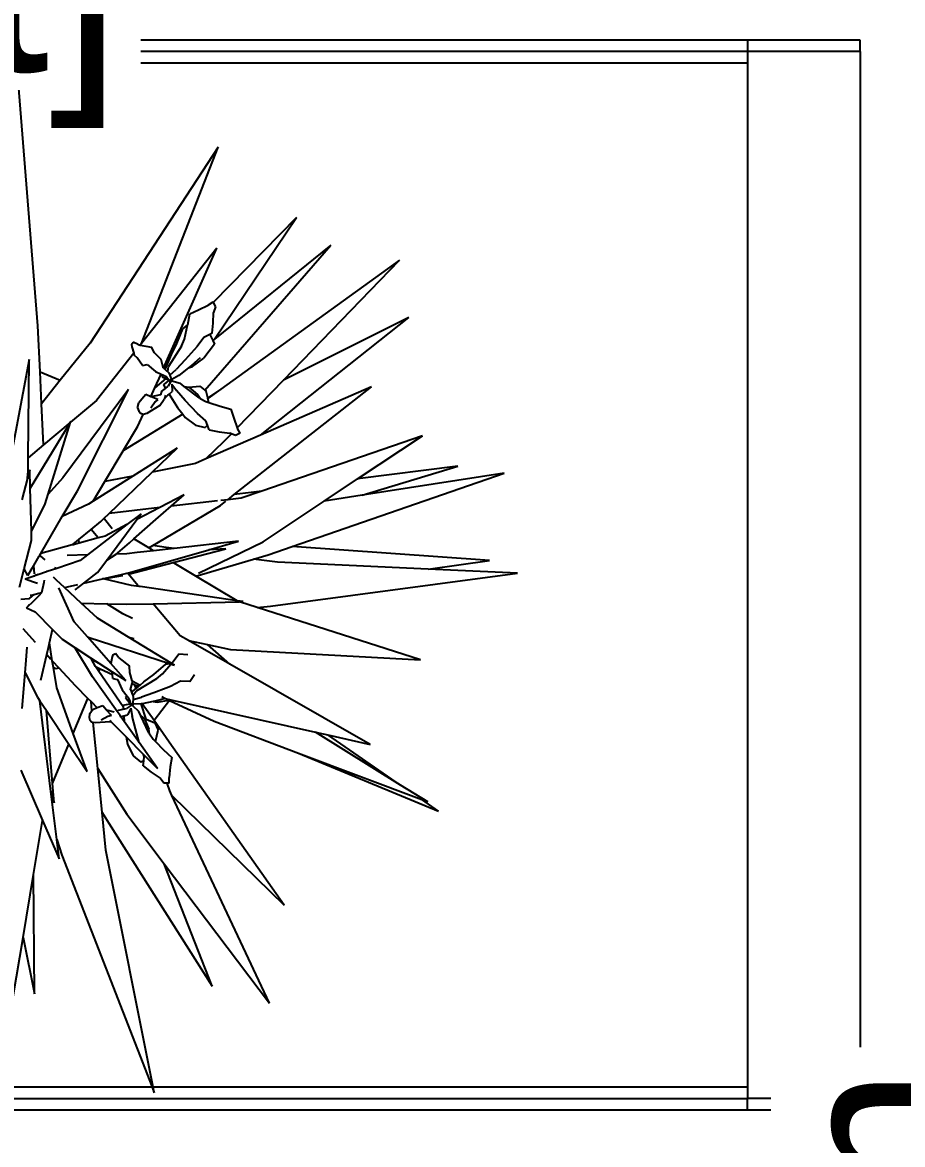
# Model space of a CAD drawing. Header units: metres. Extents: x 244.4 to 340.3, y -4.1 to 64.3.
# Drawn here: x 329.284 to 329.903, y 47.297 to 48.087 of the extents above; entities that cross this region are included whole.
import ezdxf

# ---------------------------------------------------------------- set-up
doc = ezdxf.new("R2010")
doc.units = ezdxf.units.M
doc.layers.get('Defpoints').update_dxf_attribs({"lineweight": 0})
doc.layers.add('Edges', color=7, linetype='Continuous')
doc.styles.add('TEXTS', font='swissl.ttf')
doc.dimstyles.new('Copy of DIMTEXT', dxfattribs={"dimscale": 0.3, "dimtxt": 0.22, "dimasz": 0.18, "dimexe": 0.05, "dimexo": 0.05, "dimgap": 0.05, "dimtad": 0, "dimzin": 1, "dimdsep": 46, "dimtxsty": 'TEXTS', "dimblk": 'ARCHTICK', "dimcen": 0.1, "dimclrd": 256, "dimclre": 6, "dimclrt": 7, "dimadec": 0, "dimazin": 0, "dimtfac": 0.15, "dimtix": 1, "dimtofl": 0, "dimtmove": 1, "dimatfit": 3, "dimldrblk": 'OPEN', "dimfxl": 0, "dimtolj": 1, "dimtzin": 0, "dimarcsym": 0})

# ---------------------------------------------------------------- blocks, each defined once
blk = doc.blocks.new('7ui89o')
at = {"layer": 'Edges'}
for p, q in [((277.58516, 48.07429), (276.50005, 48.07423)), ((277.5852, 48.07429), (277.58516, 48.07429)), ((277.58516, 48.07429), (277.58516, 48.06637)), ((277.66436, 48.07429), (277.5852, 48.07429)), ((277.66436, 48.06637), (277.66436, 48.07429)), ((277.58516, 48.06637), (276.50005, 48.06631)), ((277.66436, 48.06637), (277.58516, 48.06637)), ((277.58516, 48.06637), (277.58516, 48.05844)), ((277.66436, 48.06637), (277.66438, 48.05844)), ((276.50005, 48.05844), (277.58516, 48.05844)), ((277.58516, 48.05844), (277.58516, 47.33768)), ((277.66438, 48.05844), (277.66438, 47.33768)), ((277.08604, 47.87334), (277.07142, 48.055)), ((277.21281, 47.99896), (277.12285, 47.86124)), ((277.15886, 47.86087), (277.21281, 47.99896)), ((277.26796, 47.94956), (277.20923, 47.88968)), ((277.2103, 47.86391), (277.26796, 47.94956)), ((277.2119, 47.92795), (277.15886, 47.86087)), ((277.18315, 47.86309), (277.2119, 47.92795)), ((277.20359, 47.828), (277.29203, 47.9301)), ((277.29203, 47.9301), (277.2103, 47.86391)), ((277.34037, 47.9195), (277.21473, 47.8288)), ((277.25888, 47.83521), (277.34037, 47.9195)), ((277.19906, 47.88449), (277.20586, 47.8878)), ((277.20903, 47.88999), (277.20586, 47.8878)), ((277.20903, 47.88999), (277.20923, 47.88968)), ((277.20923, 47.88968), (277.21102, 47.88678)), ((277.21102, 47.88678), (277.20966, 47.88276)), ((277.19151, 47.87413), (277.19284, 47.88178)), ((277.19284, 47.88178), (277.19906, 47.88449)), ((277.20944, 47.87518), (277.20966, 47.88276)), ((277.24273, 47.79642), (277.34697, 47.87911)), ((277.34697, 47.87911), (277.25888, 47.83521)), ((277.08759, 47.84088), (277.08604, 47.87334)), ((277.18596, 47.86596), (277.18807, 47.87113)), ((277.18807, 47.87113), (277.19141, 47.8737)), ((277.18909, 47.86398), (277.19141, 47.8737)), ((277.19141, 47.8737), (277.19151, 47.87413)), ((277.2087, 47.86812), (277.20944, 47.87518)), ((277.12285, 47.86124), (277.10183, 47.83498)), ((277.15189, 47.86008), (277.15312, 47.86174)), ((277.15656, 47.86008), (277.15312, 47.86174)), ((277.17451, 47.84358), (277.18315, 47.86309)), ((277.18596, 47.86596), (277.18315, 47.86309)), ((277.18387, 47.86082), (277.18596, 47.86596)), ((277.18703, 47.85896), (277.18909, 47.86398)), ((277.20274, 47.86516), (277.19814, 47.85871)), ((277.20702, 47.86729), (277.20274, 47.86516)), ((277.2087, 47.86812), (277.20702, 47.86729)), ((277.20702, 47.86729), (277.20907, 47.86291)), ((277.2103, 47.86391), (277.20907, 47.86291)), ((277.20907, 47.86291), (277.21022, 47.86045)), ((277.15345, 47.85403), (277.12721, 47.82085)), ((277.15189, 47.86008), (277.1521, 47.85861)), ((277.1521, 47.85861), (277.15345, 47.85403)), ((277.15345, 47.85403), (277.15384, 47.85272)), ((277.15656, 47.86008), (277.15801, 47.8598)), ((277.15886, 47.86087), (277.15801, 47.8598)), ((277.15801, 47.8598), (277.16596, 47.85824)), ((277.16818, 47.85437), (277.16596, 47.85824)), ((277.17276, 47.84958), (277.16818, 47.85437)), ((277.18703, 47.85896), (277.17804, 47.84475)), ((277.18002, 47.85308), (277.18387, 47.86082)), ((277.19814, 47.85871), (277.18972, 47.84944)), ((277.21022, 47.86045), (277.20286, 47.85051)), ((277.07984, 47.84972), (277.06594, 47.77483)), ((277.07922, 47.78043), (277.07984, 47.84972)), ((277.15601, 47.85069), (277.15384, 47.85272)), ((277.15955, 47.84535), (277.15601, 47.85069)), ((277.15955, 47.84535), (277.16284, 47.84608)), ((277.16284, 47.84608), (277.16889, 47.84111)), ((277.1741, 47.84394), (277.17276, 47.84958)), ((277.17562, 47.8426), (277.18002, 47.85308)), ((277.18972, 47.84944), (277.18342, 47.84271)), ((277.19403, 47.84535), (277.19205, 47.84376)), ((277.20024, 47.85087), (277.19403, 47.84535)), ((277.19475, 47.84461), (277.20286, 47.85051)), ((277.08759, 47.84088), (277.10183, 47.83498)), ((277.08865, 47.81852), (277.08759, 47.84088)), ((277.16837, 47.82974), (277.17266, 47.83941)), ((277.16889, 47.84111), (277.17266, 47.83941)), ((277.17266, 47.83941), (277.17403, 47.8388)), ((277.17347, 47.83747), (277.17403, 47.8388)), ((277.17347, 47.83747), (277.17616, 47.83618)), ((277.17403, 47.8388), (277.17584, 47.83798)), ((277.17416, 47.84369), (277.1741, 47.84394)), ((277.1741, 47.84394), (277.17451, 47.84358)), ((277.17451, 47.84358), (277.17562, 47.8426)), ((277.17562, 47.8426), (277.17662, 47.84166)), ((277.17584, 47.83798), (277.17667, 47.83711)), ((277.17662, 47.84166), (277.17737, 47.84099)), ((277.17737, 47.84099), (277.17804, 47.84475)), ((277.17737, 47.84099), (277.17819, 47.84019)), ((277.17819, 47.84019), (277.17881, 47.83865)), ((277.17881, 47.83865), (277.18342, 47.84271)), ((277.17881, 47.83865), (277.1801, 47.83544)), ((277.1853, 47.83835), (277.18037, 47.83559)), ((277.19205, 47.84376), (277.1853, 47.83835)), ((277.19205, 47.84376), (277.19475, 47.84461)), ((277.10183, 47.83498), (277.08865, 47.81852)), ((277.1656, 47.82348), (277.16837, 47.82974)), ((277.17616, 47.83618), (277.16837, 47.82974)), ((277.17438, 47.83172), (277.1785, 47.83489)), ((277.17438, 47.83172), (277.17586, 47.82931)), ((277.17586, 47.82931), (277.17769, 47.83078)), ((277.17616, 47.83618), (277.17833, 47.83512)), ((277.1766, 47.83671), (277.17667, 47.83711)), ((277.1766, 47.83671), (277.17684, 47.83692)), ((277.17667, 47.83711), (277.17684, 47.83692)), ((277.17684, 47.83692), (277.17865, 47.83503)), ((277.1793, 47.83378), (277.17769, 47.83078)), ((277.17833, 47.83512), (277.17865, 47.83503)), ((277.17833, 47.83512), (277.1785, 47.83489)), ((277.1785, 47.83489), (277.1793, 47.83378)), ((277.17865, 47.83503), (277.17882, 47.83485)), ((277.17904, 47.83492), (277.17882, 47.83485)), ((277.17942, 47.83506), (277.17904, 47.83492)), ((277.17904, 47.83492), (277.17914, 47.8349)), ((277.17942, 47.83506), (277.17914, 47.8349)), ((277.17914, 47.8349), (277.1798, 47.83471)), ((277.17974, 47.83461), (277.1793, 47.83378)), ((277.18011, 47.83529), (277.17942, 47.83506)), ((277.18011, 47.83529), (277.1798, 47.83471)), ((277.1798, 47.83471), (277.18037, 47.83456)), ((277.1802, 47.83549), (277.1801, 47.83544)), ((277.1801, 47.83544), (277.18014, 47.83534)), ((277.18014, 47.83534), (277.18011, 47.83529)), ((277.1802, 47.83549), (277.18014, 47.83534)), ((277.18036, 47.83574), (277.1802, 47.83549)), ((277.18037, 47.83559), (277.18034, 47.83557)), ((277.18035, 47.83234), (277.18038, 47.83229)), ((277.18037, 47.83559), (277.18036, 47.83574)), ((277.18037, 47.83559), (277.18037, 47.83456)), ((277.18037, 47.83456), (277.1862, 47.83293)), ((277.18038, 47.83229), (277.18041, 47.82711)), ((277.18038, 47.83229), (277.18367, 47.82777)), ((277.18902, 47.83075), (277.1862, 47.83293)), ((277.18902, 47.83075), (277.19228, 47.83024)), ((277.19951, 47.82265), (277.18902, 47.83075)), ((277.19228, 47.83024), (277.20003, 47.83098)), ((277.19228, 47.83024), (277.19821, 47.82509)), ((277.20003, 47.83098), (277.20359, 47.828)), ((277.22416, 47.75459), (277.32058, 47.83033)), ((277.22631, 47.80152), (277.25888, 47.83521)), ((277.32058, 47.83033), (277.24273, 47.79642)), ((277.14974, 47.82848), (277.10363, 47.7663)), ((277.11385, 47.75718), (277.14974, 47.82848)), ((277.1591, 47.82177), (277.15697, 47.81919)), ((277.16192, 47.8249), (277.1591, 47.82177)), ((277.1656, 47.82348), (277.16192, 47.8249)), ((277.16571, 47.82344), (277.1656, 47.82348)), ((277.17231, 47.82476), (277.16571, 47.82344)), ((277.1705, 47.82159), (277.16571, 47.82344)), ((277.1705, 47.82159), (277.16863, 47.81983)), ((277.17179, 47.81717), (277.17494, 47.82165)), ((277.17311, 47.82709), (277.17231, 47.82476)), ((277.17311, 47.82709), (277.17586, 47.82931)), ((277.17515, 47.82226), (277.17494, 47.82165)), ((277.17515, 47.82226), (277.17746, 47.82453)), ((277.17593, 47.82453), (277.17515, 47.82226)), ((277.17746, 47.82453), (277.17834, 47.8253)), ((277.17834, 47.8253), (277.18041, 47.82711)), ((277.17834, 47.8253), (277.18415, 47.81588)), ((277.18977, 47.82086), (277.18367, 47.82777)), ((277.20014, 47.82231), (277.19821, 47.82509)), ((277.19951, 47.82265), (277.20014, 47.82231)), ((277.20014, 47.82231), (277.2043, 47.82012)), ((277.20359, 47.828), (277.20443, 47.8273)), ((277.20556, 47.82261), (277.20443, 47.8273)), ((277.21473, 47.8288), (277.20556, 47.82261)), ((277.20565, 47.82224), (277.20556, 47.82261)), ((277.21473, 47.8288), (277.20565, 47.82224)), ((277.20632, 47.81943), (277.20565, 47.82224)), ((277.09003, 47.78953), (277.08865, 47.81852)), ((277.12721, 47.82085), (277.10901, 47.80552)), ((277.15606, 47.81569), (277.15697, 47.81919)), ((277.15606, 47.81569), (277.15709, 47.8133)), ((277.17179, 47.81717), (277.16259, 47.81175)), ((277.16863, 47.81983), (277.16545, 47.81532)), ((277.18415, 47.81588), (277.18797, 47.81107)), ((277.19821, 47.8116), (277.18977, 47.82086)), ((277.2043, 47.82012), (277.20632, 47.81943)), ((277.20632, 47.81943), (277.21418, 47.81675)), ((277.21418, 47.81675), (277.22168, 47.81472)), ((277.22168, 47.81472), (277.22379, 47.80827)), ((277.10919, 47.80608), (277.10867, 47.80523)), ((277.10901, 47.80552), (277.10919, 47.80608)), ((277.18797, 47.81107), (277.14757, 47.78634)), ((277.15644, 47.80282), (277.16003, 47.81092)), ((277.15709, 47.8133), (277.1584, 47.81164)), ((277.16003, 47.81092), (277.1584, 47.81164)), ((277.16007, 47.8109), (277.16003, 47.81092)), ((277.16259, 47.81175), (277.16007, 47.8109)), ((277.18797, 47.81107), (277.18972, 47.80888)), ((277.18972, 47.80888), (277.19693, 47.80335)), ((277.20419, 47.80642), (277.19821, 47.8116)), ((277.2053, 47.80354), (277.20419, 47.80642)), ((277.22379, 47.80827), (277.22631, 47.80152)), ((277.10867, 47.80523), (277.08067, 47.75907)), ((277.10867, 47.80523), (277.09003, 47.78953)), ((277.09328, 47.7548), (277.10901, 47.80552)), ((277.14638, 47.78589), (277.15644, 47.80282)), ((277.19693, 47.80335), (277.20374, 47.80188)), ((277.2053, 47.80354), (277.20374, 47.80188)), ((277.20659, 47.8002), (277.2053, 47.80354)), ((277.20659, 47.8002), (277.21354, 47.79881)), ((277.21354, 47.79881), (277.22107, 47.79788)), ((277.22227, 47.79734), (277.22107, 47.79788)), ((277.22631, 47.80152), (277.22644, 47.80118)), ((277.22833, 47.79782), (277.22644, 47.80118)), ((277.24273, 47.79642), (277.2042, 47.77964)), ((277.2042, 47.77964), (277.21718, 47.79208)), ((277.21718, 47.79208), (277.22227, 47.79734)), ((277.22494, 47.79614), (277.22227, 47.79734)), ((277.22833, 47.79782), (277.22494, 47.79614)), ((277.35657, 47.79593), (277.24358, 47.75709)), ((277.31092, 47.7656), (277.35657, 47.79593)), ((277.09003, 47.78953), (277.07922, 47.78043)), ((277.1332, 47.76373), (277.14611, 47.78544)), ((277.14757, 47.78634), (277.14611, 47.78544)), ((277.14611, 47.78544), (277.14638, 47.78589)), ((277.14757, 47.78634), (277.14638, 47.78589)), ((277.18401, 47.78733), (277.15291, 47.76767)), ((277.1664, 47.77036), (277.18401, 47.78733)), ((277.07914, 47.77117), (277.07922, 47.78043)), ((277.19683, 47.77643), (277.1664, 47.77036)), ((277.2042, 47.77964), (277.19683, 47.77643)), ((277.38135, 47.77449), (277.31092, 47.7656)), ((277.31405, 47.75414), (277.38135, 47.77449)), ((277.08031, 47.77196), (277.07878, 47.76617)), ((277.07878, 47.76617), (277.07914, 47.77117)), ((277.08067, 47.75907), (277.08031, 47.77196)), ((277.10363, 47.7663), (277.09328, 47.7548)), ((277.15291, 47.76767), (277.12507, 47.75006)), ((277.15291, 47.76767), (277.1332, 47.76373)), ((277.13631, 47.74135), (277.1664, 47.77036)), ((277.26482, 47.71811), (277.41398, 47.76965)), ((277.41398, 47.76965), (277.31405, 47.75414)), ((277.07878, 47.76617), (277.07471, 47.75082)), ((277.08149, 47.72872), (277.08067, 47.75907)), ((277.12507, 47.75006), (277.1332, 47.76373)), ((277.28747, 47.75001), (277.31092, 47.7656)), ((277.0912, 47.7481), (277.09328, 47.7548)), ((277.10327, 47.73908), (277.11385, 47.75718)), ((277.18891, 47.75442), (277.17174, 47.74546)), ((277.17978, 47.74639), (277.18891, 47.75442)), ((277.2196, 47.75101), (277.21463, 47.75043)), ((277.2196, 47.75101), (277.22416, 47.75459)), ((277.22908, 47.75211), (277.2196, 47.75101)), ((277.23595, 47.75613), (277.22416, 47.75459)), ((277.24358, 47.75709), (277.22908, 47.75211)), ((277.24358, 47.75709), (277.23595, 47.75613)), ((277.31405, 47.75414), (277.28747, 47.75001)), ((277.08149, 47.72872), (277.0912, 47.7481)), ((277.12164, 47.74789), (277.10327, 47.73908)), ((277.12507, 47.75006), (277.12164, 47.74789)), ((277.17174, 47.74546), (277.13631, 47.74135)), ((277.17174, 47.74546), (277.15577, 47.73712)), ((277.16908, 47.73698), (277.17978, 47.74639)), ((277.17081, 47.72108), (277.21456, 47.74704)), ((277.21235, 47.75017), (277.17978, 47.74639)), ((277.21456, 47.74704), (277.21823, 47.74993)), ((277.24449, 47.72145), (277.28747, 47.75001)), ((277.08811, 47.71317), (277.10327, 47.73908)), ((277.12347, 47.72997), (277.1304, 47.73565)), ((277.1304, 47.73565), (277.1318, 47.737)), ((277.1318, 47.737), (277.13252, 47.7377)), ((277.13252, 47.7377), (277.13631, 47.74135)), ((277.13287, 47.73727), (277.13252, 47.7377)), ((277.1383, 47.7306), (277.13287, 47.73727)), ((277.13446, 47.70848), (277.15577, 47.73712)), ((277.15875, 47.74112), (277.14875, 47.73346)), ((277.15361, 47.72338), (277.16908, 47.73698)), ((277.15577, 47.73712), (277.15875, 47.74112)), ((277.08167, 47.72239), (277.08149, 47.72872)), ((277.1149, 47.72295), (277.12347, 47.72997)), ((277.14875, 47.73346), (277.12106, 47.71224)), ((277.12841, 47.72408), (277.12347, 47.72997)), ((277.14561, 47.73182), (277.13332, 47.7254)), ((277.14875, 47.73346), (277.14561, 47.73182)), ((277.07655, 47.70248), (277.08167, 47.72239)), ((277.1103, 47.71917), (277.08811, 47.71317)), ((277.1103, 47.71917), (277.11203, 47.72059)), ((277.11098, 47.71936), (277.1103, 47.71917)), ((277.11098, 47.71936), (277.11203, 47.72059)), ((277.11505, 47.72046), (277.11098, 47.71936)), ((277.11203, 47.72059), (277.1149, 47.72295)), ((277.11505, 47.72046), (277.1149, 47.72295)), ((277.12841, 47.72408), (277.11505, 47.72046)), ((277.13332, 47.7254), (277.12841, 47.72408)), ((277.14239, 47.71352), (277.1505, 47.72064)), ((277.1505, 47.72064), (277.15361, 47.72338)), ((277.1641, 47.7171), (277.15361, 47.72338)), ((277.16681, 47.71871), (277.17081, 47.72108)), ((277.2272, 47.72174), (277.18199, 47.71669)), ((277.19913, 47.6993), (277.24449, 47.72145)), ((277.20627, 47.71574), (277.2272, 47.72174)), ((277.08324, 47.70482), (277.08705, 47.71135)), ((277.08705, 47.71135), (277.08742, 47.71198)), ((277.08812, 47.71138), (277.08705, 47.71135)), ((277.08742, 47.71198), (277.08811, 47.71317)), ((277.08812, 47.71138), (277.08742, 47.71198)), ((277.09126, 47.70865), (277.08812, 47.71138)), ((277.12106, 47.71224), (277.10675, 47.71186)), ((277.12106, 47.71224), (277.11591, 47.70829)), ((277.13446, 47.70848), (277.14121, 47.71277)), ((277.14121, 47.71277), (277.14239, 47.71352)), ((277.14857, 47.71296), (277.14121, 47.71277)), ((277.15594, 47.71378), (277.14857, 47.71296)), ((277.14913, 47.69938), (277.20627, 47.71574)), ((277.16748, 47.71507), (277.15594, 47.71378)), ((277.1641, 47.7171), (277.16681, 47.71871)), ((277.16748, 47.71507), (277.1641, 47.7171)), ((277.17621, 47.71746), (277.16681, 47.71871)), ((277.18199, 47.71669), (277.16748, 47.71507)), ((277.18199, 47.71669), (277.17621, 47.71746)), ((277.18125, 47.70682), (277.21817, 47.71635)), ((277.21817, 47.71635), (277.20627, 47.71574)), ((277.23781, 47.70928), (277.248, 47.71229)), ((277.248, 47.71229), (277.26482, 47.71811)), ((277.40365, 47.70829), (277.26482, 47.71811)), ((277.08209, 47.70287), (277.08324, 47.70482)), ((277.08378, 47.69877), (277.08324, 47.70482)), ((277.11591, 47.70829), (277.0995, 47.70272)), ((277.12807, 47.6999), (277.13446, 47.70848)), ((277.14971, 47.69869), (277.18125, 47.70682)), ((277.18303, 47.70576), (277.18125, 47.70682)), ((277.1972, 47.69727), (277.18303, 47.70576)), ((277.1972, 47.69727), (277.23781, 47.70928)), ((277.25469, 47.70704), (277.23781, 47.70928)), ((277.36045, 47.70225), (277.25469, 47.70704)), ((277.36045, 47.70225), (277.40365, 47.70829)), ((277.07318, 47.68938), (277.07655, 47.70248)), ((277.0791, 47.69775), (277.07655, 47.70248)), ((277.08282, 47.69706), (277.0772, 47.69515)), ((277.0791, 47.69775), (277.08209, 47.70287)), ((277.08368, 47.69735), (277.08282, 47.69706)), ((277.08368, 47.69735), (277.08389, 47.69752)), ((277.0839, 47.69742), (277.08368, 47.69735)), ((277.08389, 47.69752), (277.08511, 47.69853)), ((277.0839, 47.69742), (277.08389, 47.69752)), ((277.08612, 47.69818), (277.0839, 47.69742)), ((277.09204, 47.70019), (277.08612, 47.69818)), ((277.08612, 47.69818), (277.0863, 47.6992)), ((277.09204, 47.70019), (277.09218, 47.70083)), ((277.09265, 47.7004), (277.09204, 47.70019)), ((277.09265, 47.7004), (277.09218, 47.70083)), ((277.0995, 47.70272), (277.09265, 47.7004)), ((277.09923, 47.69433), (277.09696, 47.69642)), ((277.0995, 47.70272), (277.09782, 47.7031)), ((277.11849, 47.69237), (277.12807, 47.6999)), ((277.11849, 47.69237), (277.13162, 47.69536)), ((277.13162, 47.69536), (277.14491, 47.69838)), ((277.13223, 47.69522), (277.13162, 47.69536)), ((277.13223, 47.69522), (277.14551, 47.69761)), ((277.15191, 47.69071), (277.13223, 47.69522)), ((277.14491, 47.69838), (277.14857, 47.69922)), ((277.14551, 47.69761), (277.14578, 47.69768)), ((277.14857, 47.69922), (277.14913, 47.69938)), ((277.14971, 47.69869), (277.14913, 47.69938)), ((277.15646, 47.69065), (277.14971, 47.69869)), ((277.22613, 47.67994), (277.1972, 47.69727)), ((277.24964, 47.67602), (277.42338, 47.6994)), ((277.42338, 47.6994), (277.36045, 47.70225)), ((277.08304, 47.69308), (277.0772, 47.69515)), ((277.08571, 47.69213), (277.08304, 47.69308)), ((277.08878, 47.68561), (277.09041, 47.6929)), ((277.09041, 47.6929), (277.09072, 47.69429)), ((277.10474, 47.68924), (277.09923, 47.69433)), ((277.11168, 47.66507), (277.10074, 47.68908)), ((277.10474, 47.68924), (277.10687, 47.68973)), ((277.11657, 47.67833), (277.10474, 47.68924)), ((277.10687, 47.68973), (277.11412, 47.69137)), ((277.11241, 47.68759), (277.11849, 47.69237)), ((277.15703, 47.68997), (277.15191, 47.69071)), ((277.15703, 47.68997), (277.15646, 47.69065)), ((277.15792, 47.68984), (277.15703, 47.68997)), ((277.22613, 47.67994), (277.15792, 47.68984)), ((277.07406, 47.68114), (277.07983, 47.68148)), ((277.07983, 47.68148), (277.08022, 47.6815)), ((277.08022, 47.6815), (277.08357, 47.68442)), ((277.08055, 47.68374), (277.08137, 47.68392)), ((277.08137, 47.68392), (277.08357, 47.68442)), ((277.08199, 47.67876), (277.08691, 47.68372)), ((277.08357, 47.68442), (277.08574, 47.68492)), ((277.08574, 47.68492), (277.08878, 47.68561)), ((277.08691, 47.68372), (277.08878, 47.68561)), ((277.23044, 47.67932), (277.22613, 47.67994)), ((277.07813, 47.67488), (277.07972, 47.67647)), ((277.07813, 47.67488), (277.08407, 47.67209)), ((277.07907, 47.67713), (277.07972, 47.67647)), ((277.07972, 47.67647), (277.08199, 47.67876)), ((277.08407, 47.67209), (277.09632, 47.65974)), ((277.12808, 47.66772), (277.11657, 47.67833)), ((277.11657, 47.67833), (277.13468, 47.67781)), ((277.14579, 47.6708), (277.13468, 47.67781)), ((277.13468, 47.67781), (277.14831, 47.67742)), ((277.14831, 47.67742), (277.16719, 47.67786)), ((277.16719, 47.67786), (277.22777, 47.67926)), ((277.18617, 47.65523), (277.16719, 47.67786)), ((277.22777, 47.67926), (277.23044, 47.67932)), ((277.24032, 47.67523), (277.22777, 47.67926)), ((277.24032, 47.67523), (277.24964, 47.67602)), ((277.35503, 47.63836), (277.24032, 47.67523)), ((277.12094, 47.6545), (277.11168, 47.66507)), ((277.14989, 47.65436), (277.12808, 47.66772)), ((277.15259, 47.66743), (277.14579, 47.6708)), ((277.0755, 47.66037), (277.0842, 47.65087)), ((277.09419, 47.65036), (277.09632, 47.65974)), ((277.09632, 47.65974), (277.10316, 47.65285)), ((277.09344, 47.64705), (277.09419, 47.65036)), ((277.09624, 47.63773), (277.09419, 47.65036)), ((277.10316, 47.65285), (277.11217, 47.64698)), ((277.12094, 47.6545), (277.12204, 47.65398)), ((277.13741, 47.63569), (277.12094, 47.6545)), ((277.12204, 47.65398), (277.17861, 47.63573)), ((277.14989, 47.65436), (277.15364, 47.65336)), ((277.17992, 47.63597), (277.14989, 47.65436)), ((277.19204, 47.65187), (277.18617, 47.65523)), ((277.19204, 47.65187), (277.20535, 47.64911)), ((277.22097, 47.63535), (277.19204, 47.65187)), ((277.22097, 47.63535), (277.20535, 47.64911)), ((277.20535, 47.64911), (277.22155, 47.64574)), ((277.07786, 47.63801), (277.07865, 47.64725)), ((277.08825, 47.62415), (277.0923, 47.64202)), ((277.0923, 47.64202), (277.09344, 47.64705)), ((277.0923, 47.64202), (277.09516, 47.63891)), ((277.12457, 47.62649), (277.11217, 47.64698)), ((277.11217, 47.64698), (277.12319, 47.6398)), ((277.13832, 47.6405), (277.13741, 47.63569)), ((277.1388, 47.6419), (277.13832, 47.6405)), ((277.1388, 47.6419), (277.14065, 47.64282)), ((277.14295, 47.63978), (277.14065, 47.64282)), ((277.18047, 47.63635), (277.18513, 47.64257)), ((277.18513, 47.64257), (277.19159, 47.64216)), ((277.22155, 47.64574), (277.35503, 47.63836)), ((277.07711, 47.62926), (277.07786, 47.63801)), ((277.09624, 47.63773), (277.10089, 47.63264)), ((277.09702, 47.63288), (277.09624, 47.63773)), ((277.09702, 47.63288), (277.09891, 47.63218)), ((277.0993, 47.61874), (277.09702, 47.63288)), ((277.09891, 47.63218), (277.10089, 47.63264)), ((277.10089, 47.63264), (277.11225, 47.62025)), ((277.12372, 47.63884), (277.12319, 47.6398)), ((277.12319, 47.6398), (277.1289, 47.63608)), ((277.12372, 47.63884), (277.1289, 47.63608)), ((277.12656, 47.63367), (277.12372, 47.63884)), ((277.12663, 47.63357), (277.12656, 47.63367)), ((277.12663, 47.63357), (277.12979, 47.63212)), ((277.12897, 47.63013), (277.12663, 47.63357)), ((277.1289, 47.63608), (277.13838, 47.62991)), ((277.12897, 47.63013), (277.12979, 47.63212)), ((277.12979, 47.63212), (277.13859, 47.62808)), ((277.14791, 47.62371), (277.13741, 47.63569)), ((277.14295, 47.63978), (277.15049, 47.63385)), ((277.1507, 47.6294), (277.15049, 47.63385)), ((277.1676, 47.62799), (277.17604, 47.63526)), ((277.17369, 47.62842), (277.17965, 47.6354)), ((277.17604, 47.63526), (277.17861, 47.63573)), ((277.17861, 47.63573), (277.17965, 47.6354)), ((277.17965, 47.6354), (277.1822, 47.63457)), ((277.17992, 47.63597), (277.18018, 47.63602)), ((277.18006, 47.63588), (277.17992, 47.63597)), ((277.18006, 47.63588), (277.18018, 47.63602)), ((277.1822, 47.63457), (277.18006, 47.63588)), ((277.18018, 47.63602), (277.18047, 47.63635)), ((277.31986, 47.57885), (277.22097, 47.63535)), ((277.07496, 47.60402), (277.07711, 47.62926)), ((277.07711, 47.62926), (277.08586, 47.61202)), ((277.14181, 47.60205), (277.12457, 47.62649)), ((277.14599, 47.60519), (277.12897, 47.63013)), ((277.13859, 47.62808), (277.13838, 47.62991)), ((277.13838, 47.62991), (277.14791, 47.62371)), ((277.1389, 47.6253), (277.13859, 47.62808)), ((277.1389, 47.6253), (277.14217, 47.62445)), ((277.14217, 47.62445), (277.14529, 47.61727)), ((277.15244, 47.62357), (277.1507, 47.6294)), ((277.16957, 47.6249), (277.15509, 47.61634)), ((277.16065, 47.62286), (277.1676, 47.62799)), ((277.16957, 47.6249), (277.17369, 47.62842)), ((277.19303, 47.62318), (277.1962, 47.62804)), ((277.11097, 47.58658), (277.0993, 47.61874)), ((277.11225, 47.62025), (277.12117, 47.61125)), ((277.14529, 47.61727), (277.14881, 47.61287)), ((277.15116, 47.61716), (277.15122, 47.61742)), ((277.15122, 47.61742), (277.15229, 47.62179)), ((277.15122, 47.61742), (277.15196, 47.61553)), ((277.15196, 47.61553), (277.15515, 47.61822)), ((277.15229, 47.62179), (277.1526, 47.62305)), ((277.15229, 47.62179), (277.15429, 47.62087)), ((277.15244, 47.62357), (277.15799, 47.62062)), ((277.1526, 47.62305), (277.15244, 47.62357)), ((277.15278, 47.6133), (277.15509, 47.61634)), ((277.15515, 47.61822), (277.15429, 47.62087)), ((277.15429, 47.62087), (277.15648, 47.61986)), ((277.15515, 47.61822), (277.15535, 47.61839)), ((277.15535, 47.61839), (277.15648, 47.61986)), ((277.15535, 47.61839), (277.15688, 47.61968)), ((277.15648, 47.61986), (277.15688, 47.61968)), ((277.15688, 47.61968), (277.15799, 47.62062)), ((277.15799, 47.62062), (277.16065, 47.62286)), ((277.17634, 47.61848), (277.16763, 47.6152)), ((277.17935, 47.61961), (277.17634, 47.61848)), ((277.18638, 47.62326), (277.17935, 47.61961)), ((277.19303, 47.62318), (277.18638, 47.62326)), ((277.08586, 47.61202), (277.08749, 47.60958)), ((277.09527, 47.54568), (277.08749, 47.60958)), ((277.08749, 47.60958), (277.09211, 47.60264)), ((277.11097, 47.58658), (277.12117, 47.61125)), ((277.12117, 47.61125), (277.12347, 47.60893)), ((277.12411, 47.60253), (277.12347, 47.60893)), ((277.12347, 47.60893), (277.12783, 47.60454)), ((277.14771, 47.61194), (277.14881, 47.61287)), ((277.14771, 47.61194), (277.15096, 47.60764)), ((277.14881, 47.61287), (277.15005, 47.61132)), ((277.15005, 47.61132), (277.15039, 47.61016)), ((277.15014, 47.60984), (277.15039, 47.61016)), ((277.15014, 47.60984), (277.15046, 47.60992)), ((277.15039, 47.61016), (277.15046, 47.60992)), ((277.15046, 47.60992), (277.15121, 47.60742)), ((277.15196, 47.61553), (277.15242, 47.61424)), ((277.15242, 47.61424), (277.15278, 47.6133)), ((277.153, 47.61056), (277.15269, 47.60711)), ((277.15278, 47.6133), (277.15314, 47.61222)), ((277.15314, 47.61222), (277.153, 47.61056)), ((277.153, 47.61056), (277.15895, 47.61208)), ((277.16763, 47.6152), (277.15895, 47.61208)), ((277.16711, 47.60908), (277.15949, 47.60751)), ((277.1696, 47.60959), (277.16711, 47.60908)), ((277.16711, 47.60908), (277.1699, 47.6086)), ((277.17863, 47.60969), (277.16779, 47.59557)), ((277.17574, 47.61119), (277.1696, 47.60959)), ((277.1699, 47.6086), (277.17817, 47.6099)), ((277.17325, 47.61251), (277.17574, 47.61119)), ((277.17574, 47.61119), (277.17645, 47.61081)), ((277.17645, 47.61081), (277.17956, 47.61012)), ((277.17817, 47.6099), (277.17956, 47.61012)), ((277.17817, 47.6099), (277.17863, 47.60969)), ((277.17863, 47.60969), (277.20997, 47.5953)), ((277.17956, 47.61012), (277.28121, 47.58746)), ((277.09645, 47.55143), (277.09211, 47.60264)), ((277.09211, 47.60264), (277.10785, 47.57903)), ((277.12229, 47.60048), (277.12411, 47.60253)), ((277.12411, 47.60253), (277.12469, 47.60318)), ((277.12776, 47.60451), (277.12469, 47.60318)), ((277.12783, 47.60454), (277.12776, 47.60451)), ((277.1317, 47.60602), (277.12783, 47.60454)), ((277.1344, 47.60299), (277.1317, 47.60602)), ((277.13966, 47.6015), (277.1344, 47.60299)), ((277.13783, 47.59916), (277.1344, 47.60299)), ((277.14266, 47.60286), (277.14181, 47.60205)), ((277.14385, 47.59916), (277.14181, 47.60205)), ((277.14266, 47.60286), (277.14612, 47.60359)), ((277.14589, 47.60641), (277.15101, 47.60735)), ((277.14589, 47.60641), (277.14599, 47.60519)), ((277.14599, 47.60519), (277.14612, 47.60359)), ((277.14612, 47.60359), (277.14841, 47.60407)), ((277.15122, 47.606), (277.14841, 47.60407)), ((277.1515, 47.60419), (277.14917, 47.59956)), ((277.15096, 47.60764), (277.15121, 47.60742)), ((277.15096, 47.60764), (277.15101, 47.60735)), ((277.15101, 47.60735), (277.15122, 47.606)), ((277.15121, 47.60742), (277.15128, 47.60717)), ((277.15199, 47.60653), (277.15122, 47.606)), ((277.15151, 47.60714), (277.15128, 47.60717)), ((277.15149, 47.60424), (277.1515, 47.60419)), ((277.1515, 47.60419), (277.15236, 47.59866)), ((277.15151, 47.60714), (277.15158, 47.60707)), ((277.15191, 47.60708), (277.15151, 47.60714)), ((277.15191, 47.60708), (277.15158, 47.60707)), ((277.15158, 47.60707), (277.15209, 47.6066)), ((277.15263, 47.60698), (277.15191, 47.60708)), ((277.15263, 47.60698), (277.15209, 47.6066)), ((277.15209, 47.6066), (277.15252, 47.6062)), ((277.153, 47.60712), (277.15252, 47.6062)), ((277.15252, 47.6062), (277.15698, 47.6021)), ((277.15268, 47.60701), (277.15263, 47.60698)), ((277.15269, 47.60711), (277.15268, 47.60701)), ((277.1528, 47.60711), (277.15268, 47.60701)), ((277.1528, 47.60711), (277.15269, 47.60711)), ((277.15305, 47.60726), (277.1528, 47.60711)), ((277.153, 47.60712), (277.15296, 47.60712)), ((277.15864, 47.60733), (277.153, 47.60712)), ((277.153, 47.60712), (277.15305, 47.60726)), ((277.15849, 47.59887), (277.15698, 47.6021)), ((277.15872, 47.60735), (277.15864, 47.60733)), ((277.15949, 47.60751), (277.15872, 47.60735)), ((277.16227, 47.5965), (277.15872, 47.60735)), ((277.16779, 47.59557), (277.15949, 47.60751)), ((277.12229, 47.60048), (277.12211, 47.59789)), ((277.12211, 47.59789), (277.12252, 47.59581)), ((277.12368, 47.59439), (277.12252, 47.59581)), ((277.12495, 47.5942), (277.12368, 47.59439)), ((277.1263, 47.594), (277.12495, 47.5942)), ((277.12818, 47.56189), (277.12495, 47.5942)), ((277.13696, 47.59463), (277.1263, 47.594)), ((277.13536, 47.59844), (277.13048, 47.59588)), ((277.13783, 47.59916), (277.13536, 47.59844)), ((277.13654, 47.59576), (277.13742, 47.59488)), ((277.13696, 47.59463), (277.13742, 47.59488)), ((277.13742, 47.59488), (277.14814, 47.58408)), ((277.144, 47.5993), (277.14385, 47.59916)), ((277.14444, 47.59832), (277.14385, 47.59916)), ((277.14444, 47.59832), (277.14537, 47.59861)), ((277.14681, 47.59497), (277.14444, 47.59832)), ((277.14537, 47.59861), (277.14649, 47.59889)), ((277.14649, 47.59889), (277.14917, 47.59956)), ((277.14649, 47.59889), (277.14681, 47.59497)), ((277.15727, 47.58014), (277.14681, 47.59497)), ((277.15466, 47.58973), (277.15236, 47.59866)), ((277.15849, 47.59887), (277.16116, 47.59694)), ((277.16413, 47.58689), (277.15849, 47.59887)), ((277.16116, 47.59694), (277.16409, 47.58965)), ((277.16116, 47.59694), (277.16227, 47.5965)), ((277.16227, 47.5965), (277.1684, 47.59407)), ((277.1783, 47.58045), (277.16779, 47.59557)), ((277.1684, 47.59407), (277.17063, 47.58878)), ((277.20997, 47.5953), (277.26943, 47.57279)), ((277.12071, 47.55976), (277.11097, 47.58658)), ((277.15727, 47.58014), (277.15466, 47.58973)), ((277.16455, 47.5863), (277.16409, 47.58965)), ((277.16413, 47.58689), (277.16455, 47.5863)), ((277.16455, 47.5863), (277.16725, 47.58245)), ((277.16874, 47.58091), (277.17063, 47.58878)), ((277.34112, 47.55027), (277.28121, 47.58746)), ((277.28121, 47.58746), (277.28993, 47.58552)), ((277.34112, 47.55027), (277.28993, 47.58552)), ((277.28993, 47.58552), (277.31986, 47.57885)), ((277.09645, 47.55143), (277.10785, 47.57903)), ((277.10785, 47.57903), (277.12071, 47.55976)), ((277.14814, 47.58408), (277.14914, 47.57909)), ((277.14814, 47.58408), (277.1603, 47.57183)), ((277.14914, 47.57909), (277.15305, 47.57088)), ((277.17011, 47.56194), (277.15727, 47.58014)), ((277.16725, 47.58245), (277.16874, 47.58091)), ((277.16874, 47.58091), (277.17451, 47.57495)), ((277.25925, 47.46571), (277.1783, 47.58045)), ((277.15305, 47.57088), (277.15844, 47.56647)), ((277.16091, 47.5703), (277.1603, 47.57183)), ((277.1603, 47.57183), (277.17011, 47.56194)), ((277.16059, 47.56724), (277.16091, 47.5703)), ((277.17451, 47.57495), (277.18026, 47.56972)), ((277.18026, 47.56972), (277.1792, 47.56302)), ((277.26943, 47.57279), (277.36779, 47.53191)), ((277.26943, 47.57279), (277.35606, 47.53999)), ((277.12818, 47.56189), (277.14858, 47.52971)), ((277.13128, 47.53094), (277.12818, 47.56189)), ((277.16059, 47.56724), (277.15844, 47.56647)), ((277.16021, 47.56368), (277.16059, 47.56724)), ((277.16021, 47.56368), (277.16577, 47.55927)), ((277.1792, 47.56302), (277.17833, 47.55551)), ((277.07413, 47.56063), (277.08935, 47.52538)), ((277.16577, 47.55927), (277.17204, 47.55501)), ((277.1747, 47.5517), (277.17204, 47.55501)), ((277.17848, 47.55165), (277.17833, 47.55551)), ((277.09527, 47.54568), (277.09761, 47.53773)), ((277.09937, 47.51192), (277.09527, 47.54568)), ((277.09761, 47.53773), (277.09645, 47.55143)), ((277.17696, 47.55167), (277.1747, 47.5517)), ((277.17877, 47.54615), (277.17696, 47.55167)), ((277.17848, 47.55165), (277.17696, 47.55167)), ((277.18031, 47.54286), (277.17877, 47.54615)), ((277.36024, 47.5384), (277.34112, 47.55027)), ((277.18031, 47.54286), (277.25925, 47.46571)), ((277.2489, 47.39686), (277.18031, 47.54286)), ((277.36779, 47.53191), (277.35606, 47.53999)), ((277.35606, 47.53999), (277.36024, 47.5384)), ((277.13128, 47.53094), (277.13608, 47.52349)), ((277.13393, 47.50443), (277.13128, 47.53094)), ((277.14858, 47.52971), (277.17496, 47.49478)), ((277.08304, 47.48744), (277.08935, 47.52538)), ((277.08935, 47.52538), (277.10103, 47.49833)), ((277.13608, 47.52349), (277.20861, 47.40871)), ((277.09937, 47.51192), (277.10285, 47.50101)), ((277.10103, 47.49833), (277.09937, 47.51192)), ((277.10285, 47.50101), (277.16647, 47.33768)), ((277.1672, 47.33768), (277.13393, 47.50443)), ((277.20861, 47.40871), (277.17496, 47.49478)), ((277.17496, 47.49478), (277.2489, 47.39686)), ((277.07564, 47.44302), (277.08304, 47.48744)), ((277.08372, 47.40333), (277.08304, 47.48744)), ((277.06873, 47.40152), (277.07564, 47.44302)), ((277.07564, 47.44302), (277.08372, 47.40333)), ((277.16647, 47.33768), (277.00649, 47.33768)), ((277.16647, 47.33768), (277.16796, 47.33386)), ((277.58516, 47.33768), (277.1672, 47.33768)), ((277.16796, 47.33386), (277.1672, 47.33768)), ((277.58516, 47.33768), (277.58516, 47.32981)), ((277.66438, 47.33768), (277.66436, 47.32976)), ((277.00441, 47.32978), (277.58516, 47.32981)), ((277.58516, 47.32976), (277.58516, 47.32981)), ((277.66436, 47.32976), (277.58516, 47.32976)), ((277.58516, 47.32777), (277.58516, 47.32976)), ((277.58516, 47.32771), (277.58516, 47.32777)), ((277.58516, 47.32585), (277.58516, 47.32771)), ((277.58516, 47.3258), (277.58516, 47.32585)), ((277.58516, 47.32421), (277.58516, 47.3258)), ((277.58516, 47.32416), (277.58516, 47.32421)), ((277.66436, 47.32211), (277.66436, 47.32976)), ((277.00232, 47.32186), (277.58516, 47.32189)), ((277.58514, 47.32184), (277.58516, 47.32189)), ((277.58514, 47.32184), (277.66435, 47.32184)), ((277.58516, 47.32296), (277.58516, 47.32416)), ((277.58516, 47.3229), (277.58516, 47.32296)), ((277.58516, 47.32216), (277.58516, 47.3229)), ((277.58516, 47.32211), (277.58516, 47.32216)), ((277.58516, 47.32189), (277.58516, 47.32211)), ((277.66435, 47.32184), (277.66436, 47.32211))]:
    blk.add_line(p, q, dxfattribs=at)
blk = doc.blocks.new('_ArchTick')
at = {"color": 0, "linetype": 'ByBlock', "const_width": 0.15}
blk.add_lwpolyline([(-0.5, -0.5), (0.5, 0.5)], dxfattribs=at)
blk = doc.blocks.new('*D143')
at = {"layer": 'Defpoints', "color": 0, "transparency": 16777216}
for p in [(331.23388, 48.21341), (326.73388, 48.0033), (331.23388, 48.0033)]:
    blk.add_point(p, dxfattribs=at)
at = {"layer": 'Edges', "color": 6, "lineweight": -2, "transparency": 16777216}
for p, q in [((326.73388, 48.0333), (326.73388, 48.24341)), ((331.23388, 48.0333), (331.23388, 48.24341))]:
    blk.add_line(p, q, dxfattribs=at)
at = {"layer": 'Edges', "lineweight": -2, "transparency": 16777216}
for p, q in [((326.73388, 48.21341), (328.62083, 48.21341)), ((331.23388, 48.21341), (329.34693, 48.21341))]:
    blk.add_line(p, q, dxfattribs=at)
at = {"layer": 'Edges', "lineweight": -2, "transparency": 16777216, "xscale": 0.108, "yscale": 0.108, "zscale": 0.108, "rotation": 180}
blk.add_blockref('_ArchTick', (326.73388, 48.21341), dxfattribs=at)
at = {"layer": 'Edges', "lineweight": -2, "transparency": 16777216, "xscale": 0.108, "yscale": 0.108, "zscale": 0.108}
blk.add_blockref('_ArchTick', (331.23388, 48.21341), dxfattribs=at)
at = {"layer": 'Edges', "color": 7, "transparency": 16777216, "char_height": 0.132, "attachment_point": 5, "style": 'TEXTS', "bg_fill": 3, "box_fill_scale": 1.1, "bg_fill_color": 256, "bg_fill_true_color": 13158600, "bg_fill_transparency": 0}
for s, insert in [('\\A1;4.50 m', (328.98388, 48.31125)), ('\\A1;[14\'-9{\\H0.15x;\\S1/4;}" ft]', (328.98388, 48.09846))]:
    blk.add_mtext(s, dxfattribs=dict(at, insert=insert))
blk = doc.blocks.new('_Open')
at = {"color": 0, "linetype": 'ByBlock', "lineweight": -2}
for p, q in [((-1, 0.1667), (0, 0)), ((-1, -0.1667), (0, 0)), ((0, 0), (-1, 0))]:
    blk.add_line(p, q, dxfattribs=at)
blk = doc.blocks.new('*D144')
at = {"layer": 'Defpoints', "color": 0, "transparency": 16777216}
for p in [(329.51031, 49.73582), (329.37772, 44.40582), (329.9888, 44.40582)]:
    blk.add_point(p, dxfattribs=at)
at = {"layer": 'Edges', "color": 6, "lineweight": -2, "transparency": 16777216}
for p, q in [((329.54031, 49.73582), (330.0188, 49.73582)), ((329.4488, 44.40582), (330.0188, 44.40582))]:
    blk.add_line(p, q, dxfattribs=at)
at = {"layer": 'Edges', "lineweight": -2, "transparency": 16777216}
for p, q in [((329.9888, 49.73582), (329.9888, 47.43388)), ((329.9888, 44.40582), (329.9888, 46.70777))]:
    blk.add_line(p, q, dxfattribs=at)
at = {"layer": 'Edges', "lineweight": -2, "transparency": 16777216, "xscale": 0.108, "yscale": 0.108, "zscale": 0.108}
for p, rotation in [((329.9888, 49.73582), 90), ((329.9888, 44.40582), 270)]:
    blk.add_blockref('_ArchTick', p, dxfattribs=dict(at, rotation=rotation))
at = {"layer": 'Edges', "color": 7, "transparency": 16777216, "char_height": 0.132, "attachment_point": 5, "rotation": 90, "style": 'TEXTS', "bg_fill": 3, "box_fill_scale": 1.1, "bg_fill_color": 256, "bg_fill_true_color": 13158600, "bg_fill_transparency": 0}
for s, insert in [('\\A1;[17\'-5{\\H0.15x;\\S3/4;}" ft]', (330.10375, 47.07082)), ('\\A1;5.33 m', (329.89096, 47.07082))]:
    blk.add_mtext(s, dxfattribs=dict(at, insert=insert))

msp = doc.modelspace()

# ---------------------------------------------------------------- block references
at = {"layer": 'Edges'}
msp.add_blockref('7ui89o', (52.20921, 0), dxfattribs=at)

# ---------------------------------------------------------------- next in the draw order: dimensions: what is measured, and where the dimension line sits
dim = msp.add_linear_dim(base=(331.23388, 48.21341), p1=(326.73388, 48.0033), p2=(331.23388, 48.0033), dimstyle='Copy of DIMTEXT', override={"dimscale": 0.6, "dimpost": ' m\\X', "dimfxl": 0.9, "dimfxlon": 1, "dimtfill": 1}, dxfattribs=at)
dim.commit()
dim.dimension.update_dxf_attribs({"geometry": '*D143', "text_midpoint": (328.98388, 48.21341)})

# ---------------------------------------------------------------- next in the draw order: dimensions: what is measured, and where the dimension line sits
dim = msp.add_linear_dim(base=(329.9888, 44.40582), p1=(329.51031, 49.73582), p2=(329.37772, 44.40582), angle=90, dimstyle='Copy of DIMTEXT', override={"dimscale": 0.6, "dimpost": ' m\\X', "dimfxl": 0.9, "dimfxlon": 1, "dimtfill": 1}, dxfattribs=at)
dim.commit()
dim.dimension.update_dxf_attribs({"geometry": '*D144', "text_midpoint": (329.9888, 47.07082)})

doc.saveas('drawing.dxf')
